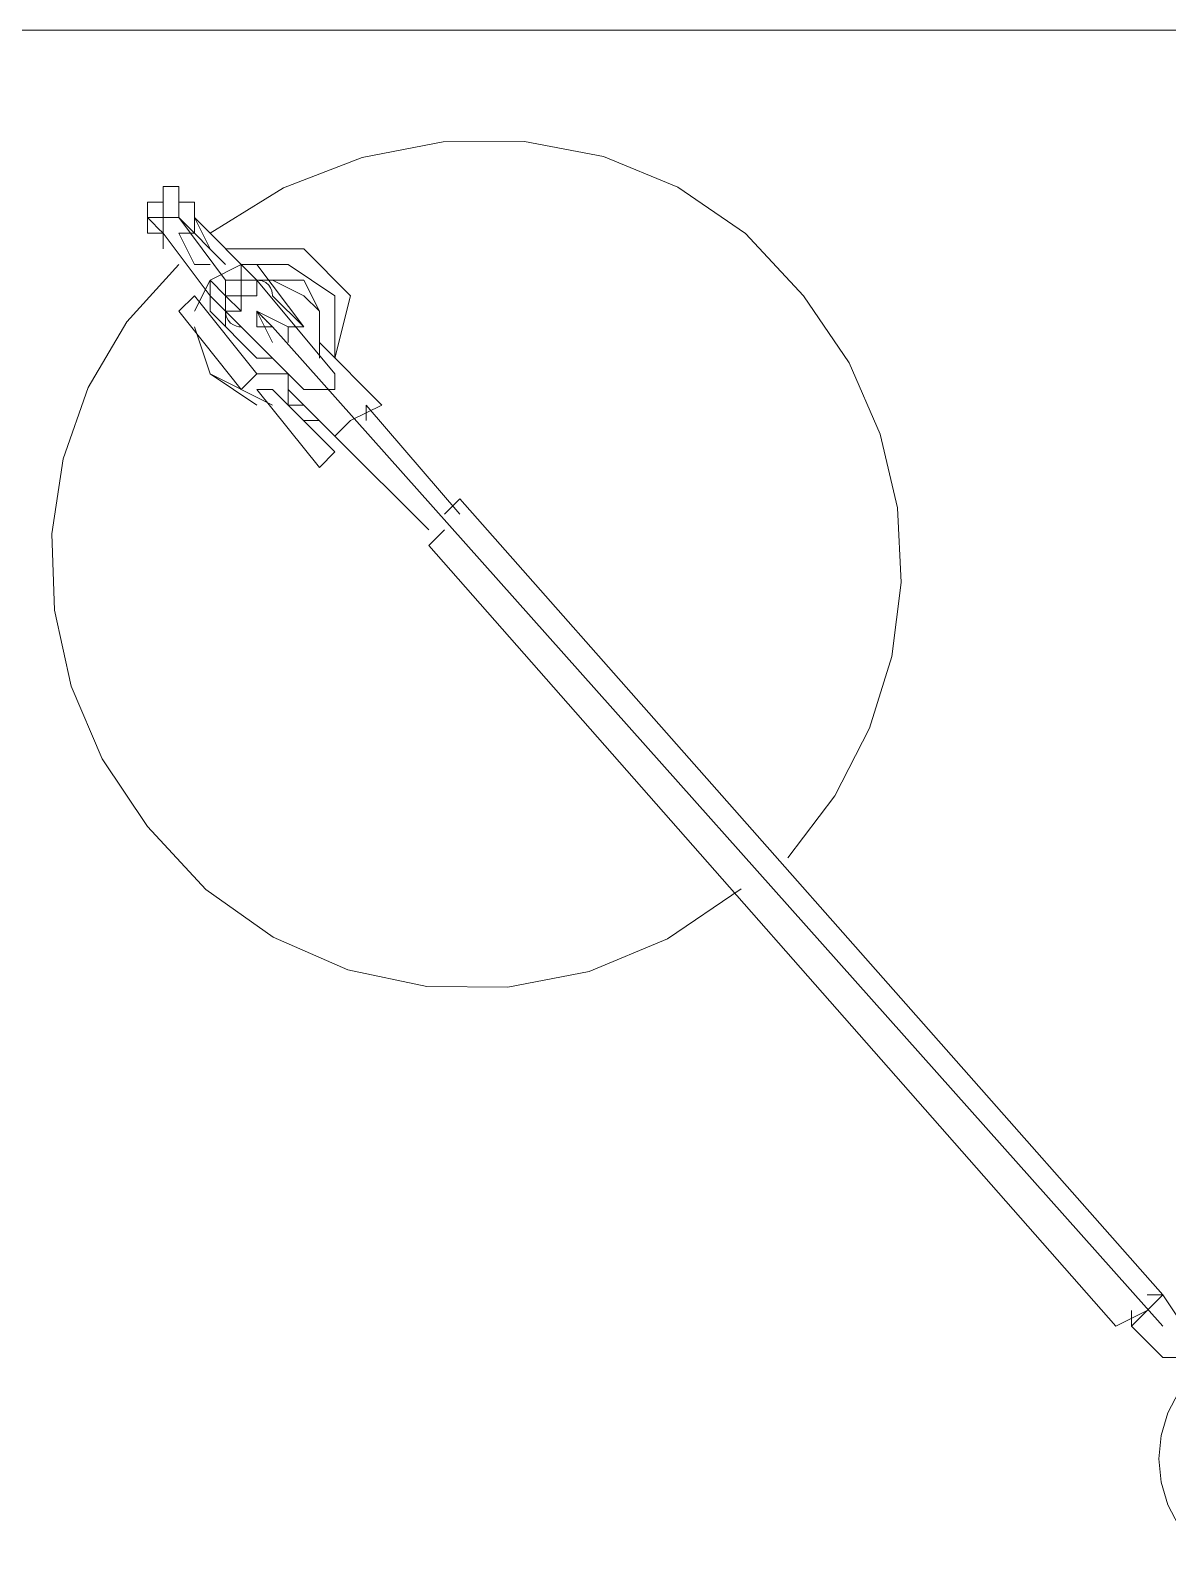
# Model space of a CAD drawing. Header units: millimetres. Extents: x 71769 to 78969, y 7991 to 11789.
# Drawn here: x 74391.94 to 74422.76, y 11279 to 11320.06 of the extents above; entities that cross this region are included whole.
import ezdxf

# ---------------------------------------------------------------- set-up
doc = ezdxf.new("R2010")
doc.units = ezdxf.units.MM
doc.header["$LTSCALE"] = 5
doc.header["$MEASUREMENT"] = 0
doc.linetypes.add('AUSGEZOGEN', pattern=[0])
doc.layers.add('204_180704_Marc Cain Einrichtung#Maßlinie 1_100', color=7, linetype='AUSGEZOGEN', lineweight=18)

msp = doc.modelspace()

# ---------------------------------------------------------------- linework, layer by layer
at = {"layer": '204_180704_Marc Cain Einrichtung#Maßlinie 1_100', "color": 251, "linetype": 'AUSGEZOGEN', "lineweight": 13, "true_color": 0x494949}
msp.add_line((74489.94, 11320.063), (74390.037, 11320.063), dxfattribs=at)
at = {"layer": '204_180704_Marc Cain Einrichtung#Maßlinie 1_100', "color": 18, "linetype": 'AUSGEZOGEN', "lineweight": 13, "true_color": 0x000000}
for p, q in [((74395.963, 11315.406), (74395.963, 11315.406)), ((74395.117, 11314.983), (74395.117, 11314.56)), ((74395.963, 11314.983), (74397.233, 11313.29)), ((74397.233, 11313.713), (74395.963, 11314.983)), ((74395.963, 11314.983), (74395.963, 11314.983)), ((74398.08, 11313.29), (74396.387, 11314.983)), ((74396.387, 11314.983), (74396.387, 11314.983)), ((74396.387, 11314.983), (74396.387, 11314.983)), ((74396.387, 11314.983), (74396.387, 11314.983)), ((74395.54, 11314.56), (74396.81, 11312.867)), ((74395.54, 11314.56), (74395.54, 11314.56)), ((74395.54, 11314.137), (74395.54, 11314.56)), ((74395.54, 11314.56), (74395.54, 11314.56)), ((74396.387, 11313.713), (74395.963, 11314.56)), ((74396.81, 11314.137), (74396.81, 11314.137)), ((74396.387, 11313.713), (74396.81, 11313.713)), ((74398.08, 11313.713), (74397.657, 11313.713)), ((74397.657, 11313.29), (74397.657, 11313.713)), ((74399.35, 11312.02), (74398.08, 11313.713)), ((74396.81, 11313.29), (74396.387, 11312.443)), ((74396.81, 11313.29), (74396.387, 11312.443)), ((74397.233, 11312.867), (74396.81, 11313.29)), ((74397.233, 11313.29), (74397.233, 11312.867)), ((74400.196, 11310.75), (74398.08, 11313.29)), ((74398.08, 11312.867), (74398.08, 11313.29)), ((74398.08, 11313.29), (74398.08, 11313.29)), ((74396.387, 11312.867), (74395.963, 11312.443)), ((74398.08, 11310.75), (74396.387, 11312.867)), ((74396.81, 11312.867), (74396.81, 11312.443)), ((74397.657, 11312.02), (74396.81, 11312.867)), ((74397.233, 11312.443), (74397.233, 11312.867)), ((74397.657, 11312.443), (74397.233, 11312.867)), ((74398.503, 11312.867), (74399.35, 11312.02)), ((74397.657, 11310.327), (74395.963, 11312.443)), ((74398.08, 11311.173), (74396.81, 11312.443)), ((74397.233, 11312.443), (74399.35, 11310.327)), ((74397.233, 11312.443), (74397.233, 11312.02)), ((74397.233, 11312.443), (74397.233, 11312.02)), ((74398.08, 11312.443), (74398.08, 11312.443)), ((74398.926, 11312.02), (74398.08, 11312.443)), ((74398.503, 11311.597), (74398.08, 11312.443)), ((74397.233, 11312.02), (74397.233, 11312.02)), ((74397.657, 11312.02), (74397.657, 11312.02)), ((74398.503, 11311.173), (74397.657, 11312.02)), ((74398.503, 11312.02), (74398.503, 11312.02)), ((74398.503, 11312.02), (74398.503, 11312.02)), ((74398.926, 11311.597), (74398.926, 11312.02)), ((74398.926, 11312.02), (74399.35, 11312.02)), ((74399.35, 11312.02), (74399.35, 11312.02)), ((74399.35, 11312.02), (74399.35, 11312.02)), ((74397.657, 11311.597), (74397.657, 11311.597)), ((74398.503, 11311.597), (74398.503, 11311.597)), ((74399.773, 11311.597), (74399.773, 11311.173)), ((74401.466, 11309.903), (74399.773, 11311.597)), ((74398.08, 11311.173), (74398.503, 11311.173)), ((74398.503, 11311.173), (74398.503, 11311.173)), ((74398.503, 11311.173), (74398.503, 11311.173)), ((74397.657, 11310.327), (74398.08, 11310.75)), ((74398.08, 11310.75), (74398.926, 11310.75)), ((74398.08, 11310.75), (74398.926, 11310.75)), ((74398.926, 11310.75), (74398.926, 11310.327)), ((74398.503, 11310.327), (74398.08, 11310.327)), ((74399.773, 11308.21), (74398.08, 11310.327)), ((74400.196, 11308.633), (74398.503, 11310.327)), ((74400.196, 11309.057), (74398.926, 11310.327)), ((74398.926, 11309.903), (74398.926, 11310.327)), ((74399.35, 11309.903), (74398.926, 11309.903)), ((74398.926, 11309.903), (74399.35, 11309.903)), ((74403.583, 11306.94), (74401.043, 11309.903)), ((74401.043, 11309.903), (74401.043, 11309.48)), ((74399.35, 11309.48), (74399.773, 11309.48)), ((74400.62, 11309.48), (74400.196, 11309.057)), ((74400.196, 11309.057), (74402.736, 11306.517)), ((74399.773, 11308.21), (74400.196, 11308.633)), ((74403.583, 11307.363), (74403.16, 11306.94)), ((74422.632, 11285.774), (74403.583, 11307.363)), ((74403.16, 11306.517), (74402.736, 11306.094)), ((74402.736, 11306.094), (74421.362, 11284.928)), ((74422.632, 11285.774), (74422.209, 11285.351)), ((74422.632, 11285.774), (74422.209, 11285.774)), ((74423.479, 11284.504), (74422.632, 11285.774)), ((74422.209, 11285.351), (74421.786, 11284.928)), ((74421.786, 11285.351), (74421.786, 11284.928)), ((74422.632, 11284.081), (74421.786, 11284.928)), ((74422.632, 11284.928), (74422.632, 11284.928)), ((74422.632, 11284.081), (74423.056, 11284.081))]:
    msp.add_line(p, q, dxfattribs=at)
for points in [[(74396.81, 11314.56), (74398.803, 11315.789), (74400.931, 11316.617), (74403.127, 11317.038), (74405.329, 11317.047), (74407.471, 11316.639), (74409.49, 11315.81), (74411.319, 11314.554), (74412.896, 11312.867), (74414.128, 11311.048), (74414.973, 11309.116), (74415.441, 11307.115), (74415.542, 11305.088), (74415.285, 11303.082), (74414.682, 11301.139), (74413.741, 11299.306), (74412.473, 11297.627)], [(74395.963, 11315.406), (74395.963, 11315.83), (74395.752, 11315.83), (74395.54, 11315.83), (74395.54, 11315.724), (74395.54, 11315.618), (74395.54, 11315.406), (74395.117, 11315.406)], [(74395.963, 11315.406), (74395.963, 11315.83), (74395.752, 11315.83), (74395.54, 11315.83), (74395.54, 11315.724), (74395.54, 11315.618), (74395.54, 11315.406), (74395.117, 11315.406), (74395.117, 11315.301), (74395.117, 11315.195), (74395.117, 11315.089), (74395.117, 11315.063), (74395.117, 11315.036), (74395.117, 11315.01), (74395.117, 11314.983)], [(74395.117, 11315.406), (74395.117, 11315.301), (74395.117, 11315.195), (74395.117, 11315.089), (74395.117, 11315.063), (74395.117, 11315.036), (74395.117, 11315.01), (74395.117, 11314.983)], [(74395.54, 11315.406), (74395.117, 11315.406), (74395.117, 11315.265), (74395.117, 11315.124), (74395.117, 11314.983), (74395.328, 11314.983), (74395.54, 11314.983), (74395.54, 11315.124), (74395.54, 11315.265), (74395.54, 11315.406), (74395.513, 11315.406), (74395.487, 11315.406), (74395.434, 11315.406), (74395.381, 11315.406), (74395.328, 11315.406), (74395.275, 11315.406), (74395.222, 11315.406), (74395.17, 11315.406), (74395.117, 11315.406), (74395.117, 11315.301), (74395.117, 11315.195), (74395.117, 11314.983), (74395.328, 11314.983), (74395.54, 11314.983), (74395.54, 11315.124), (74395.54, 11315.265), (74395.54, 11315.281), (74395.54, 11315.297), (74395.54, 11315.312), (74395.54, 11315.328), (74395.54, 11315.344), (74395.54, 11315.359), (74395.54, 11315.375), (74395.54, 11315.391), (74395.54, 11315.406)], [(74396.387, 11314.983), (74396.387, 11315.036), (74396.387, 11315.089), (74396.387, 11315.142), (74396.387, 11315.195), (74396.387, 11315.248), (74396.387, 11315.301), (74396.387, 11315.354), (74396.387, 11315.406), (74396.281, 11315.406), (74396.175, 11315.406), (74395.963, 11315.406)], [(74396.387, 11314.983), (74396.387, 11315.036), (74396.387, 11315.089), (74396.387, 11315.142), (74396.387, 11315.195), (74396.387, 11315.248), (74396.387, 11315.301), (74396.387, 11315.354), (74396.387, 11315.406), (74396.281, 11315.406), (74396.175, 11315.406), (74395.963, 11315.406)], [(74395.963, 11315.406), (74395.963, 11315.301), (74395.963, 11315.195), (74395.963, 11315.089), (74395.963, 11315.054), (74395.963, 11315.018), (74395.963, 11314.983)], [(74395.963, 11315.406), (74395.963, 11315.301), (74395.963, 11315.195), (74395.963, 11315.089), (74395.963, 11315.054), (74395.963, 11315.018), (74395.963, 11314.983)], [(74396.81, 11314.137), (74396.387, 11314.983), (74396.387, 11315.406)], [(74395.963, 11314.983), (74395.54, 11314.983), (74395.54, 11314.56), (74395.399, 11314.701), (74395.258, 11314.842), (74395.187, 11314.913), (74395.117, 11314.983)], [(74395.963, 11314.983), (74395.54, 11314.983), (74395.54, 11314.56), (74395.399, 11314.701), (74395.258, 11314.842), (74395.187, 11314.913), (74395.117, 11314.983)], [(74396.387, 11314.983), (74396.387, 11314.56), (74396.175, 11314.56), (74395.963, 11314.56)], [(74396.387, 11314.983), (74396.387, 11314.56), (74396.175, 11314.56), (74396.145, 11314.56), (74396.114, 11314.56), (74396.084, 11314.56), (74396.054, 11314.56), (74396.024, 11314.56), (74395.993, 11314.56), (74395.963, 11314.56)], [(74395.117, 11314.56), (74395.54, 11314.56), (74395.54, 11314.507), (74395.54, 11314.454), (74395.54, 11314.401), (74395.54, 11314.348), (74395.54, 11314.295), (74395.54, 11314.242), (74395.54, 11314.189), (74395.54, 11314.137), (74395.54, 11314.348), (74395.54, 11314.56)], [(74395.117, 11314.56), (74395.54, 11314.56), (74395.54, 11314.507), (74395.54, 11314.454), (74395.54, 11314.401), (74395.54, 11314.348), (74395.54, 11314.295), (74395.54, 11314.242), (74395.54, 11314.189), (74395.54, 11314.137), (74395.54, 11314.348), (74395.54, 11314.56)], [(74400.196, 11311.173), (74400.62, 11312.867), (74399.35, 11314.137), (74397.233, 11314.137)], [(74411.203, 11296.781), (74409.209, 11295.43), (74407.082, 11294.545), (74404.885, 11294.117), (74402.683, 11294.135), (74400.541, 11294.59), (74398.523, 11295.471), (74396.693, 11296.769), (74395.117, 11298.474), (74393.886, 11300.309), (74393.046, 11302.284), (74392.594, 11304.337), (74392.524, 11306.411), (74392.831, 11308.445), (74393.509, 11310.38), (74394.555, 11312.156), (74395.963, 11313.713)], [(74397.657, 11313.713), (74396.81, 11313.29), (74396.81, 11312.867)], [(74400.196, 11311.173), (74400.196, 11312.867), (74398.926, 11313.713), (74397.657, 11313.713)], [(74397.657, 11313.29), (74397.515, 11313.29), (74397.374, 11313.29), (74397.233, 11313.29), (74397.233, 11313.219), (74397.233, 11313.149), (74397.233, 11313.008), (74397.233, 11312.937), (74397.233, 11312.867)], [(74397.657, 11313.29), (74397.515, 11313.29), (74397.374, 11313.29), (74397.233, 11313.29), (74397.233, 11313.219), (74397.233, 11313.149), (74397.233, 11313.008), (74397.233, 11312.937), (74397.233, 11312.867)], [(74397.233, 11313.29), (74397.233, 11313.205), (74397.233, 11313.121), (74397.233, 11313.036), (74397.233, 11312.951), (74397.233, 11312.867)], [(74397.233, 11313.29), (74397.233, 11313.205), (74397.233, 11313.121), (74397.233, 11313.036), (74397.233, 11312.951), (74397.233, 11312.867)], [(74398.08, 11313.29), (74398.08, 11312.867), (74397.939, 11312.867), (74397.798, 11312.867), (74397.657, 11312.867), (74397.657, 11312.443), (74397.515, 11312.443), (74397.374, 11312.443), (74397.233, 11312.443)], [(74398.08, 11313.29), (74398.08, 11312.867), (74397.939, 11312.867), (74397.798, 11312.867), (74397.657, 11312.867), (74397.657, 11312.443), (74397.515, 11312.443), (74397.374, 11312.443), (74397.233, 11312.443)], [(74397.233, 11312.867), (74397.657, 11312.867), (74397.657, 11312.937), (74397.657, 11313.008), (74397.657, 11313.078), (74397.657, 11313.149), (74397.657, 11313.219), (74397.657, 11313.255), (74397.657, 11313.29)], [(74397.233, 11312.867), (74397.657, 11312.867), (74397.657, 11312.937), (74397.657, 11313.008), (74397.657, 11313.078), (74397.657, 11313.149), (74397.657, 11313.219), (74397.657, 11313.243), (74397.657, 11313.266), (74397.657, 11313.29)], [(74397.657, 11313.29), (74397.445, 11313.29), (74397.415, 11313.29), (74397.384, 11313.29), (74397.354, 11313.29), (74397.324, 11313.29), (74397.294, 11313.29), (74397.263, 11313.29), (74397.233, 11313.29)], [(74397.657, 11313.29), (74397.445, 11313.29), (74397.415, 11313.29), (74397.384, 11313.29), (74397.354, 11313.29), (74397.324, 11313.29), (74397.294, 11313.29), (74397.263, 11313.29), (74397.233, 11313.29)], [(74398.08, 11313.29), (74397.939, 11313.29), (74397.798, 11313.29), (74397.751, 11313.29), (74397.704, 11313.29), (74397.657, 11313.29)], [(74398.08, 11313.29), (74397.939, 11313.29), (74397.798, 11313.29), (74397.751, 11313.29), (74397.704, 11313.29), (74397.657, 11313.29)], [(74397.657, 11313.29), (74397.695, 11313.29), (74397.733, 11313.29), (74397.772, 11313.29), (74397.81, 11313.29), (74397.849, 11313.29), (74397.887, 11313.29), (74397.926, 11313.29), (74397.964, 11313.29), (74398.003, 11313.29), (74398.041, 11313.29), (74398.08, 11313.29)], [(74399.773, 11311.173), (74399.773, 11312.443), (74399.35, 11313.29), (74398.08, 11313.29)], [(74398.08, 11313.29), (74398.22, 11313.272), (74398.325, 11313.224), (74398.4, 11313.156), (74398.45, 11313.078), (74398.481, 11313.001), (74398.497, 11312.933), (74398.502, 11312.885), (74398.503, 11312.867)], [(74399.773, 11311.597), (74399.773, 11312.443), (74399.35, 11312.867), (74398.503, 11313.29)], [(74397.233, 11312.443), (74397.233, 11312.584), (74397.233, 11312.725), (74397.233, 11312.773), (74397.233, 11312.82), (74397.233, 11312.867)], [(74397.233, 11312.443), (74397.233, 11312.584), (74397.233, 11312.725), (74397.233, 11312.773), (74397.233, 11312.82), (74397.233, 11312.867)], [(74397.657, 11312.02), (74397.638, 11312.021), (74397.59, 11312.027), (74397.523, 11312.042), (74397.445, 11312.073), (74397.367, 11312.123), (74397.299, 11312.199), (74397.251, 11312.304), (74397.233, 11312.443)], [(74398.08, 11312.443), (74398.103, 11312.42), (74398.127, 11312.396), (74398.15, 11312.373), (74398.174, 11312.349), (74398.197, 11312.326), (74398.221, 11312.302), (74398.244, 11312.279), (74398.268, 11312.255), (74398.291, 11312.232), (74398.315, 11312.208), (74398.339, 11312.185), (74398.362, 11312.161), (74398.386, 11312.138), (74398.409, 11312.114), (74398.433, 11312.091), (74398.456, 11312.067), (74398.48, 11312.043), (74398.491, 11312.032), (74398.503, 11312.02)], [(74398.08, 11312.443), (74398.291, 11312.232), (74398.503, 11312.02), (74398.291, 11312.02), (74398.08, 11312.02), (74398.08, 11312.232), (74398.08, 11312.443)], [(74398.503, 11312.02), (74398.08, 11312.02), (74398.08, 11312.232), (74398.08, 11312.443)], [(74396.387, 11312.02), (74396.81, 11310.75), (74398.08, 11309.903)], [(74396.387, 11312.02), (74396.81, 11310.75), (74398.503, 11309.903)], [(74422.632, 11284.928), (74398.503, 11312.02), (74422.632, 11284.928)], [(74399.35, 11310.327), (74399.773, 11310.327), (74399.914, 11310.327), (74400.055, 11310.327), (74400.196, 11310.327), (74400.196, 11310.538), (74400.196, 11310.75)], [(74399.773, 11310.327), (74400.196, 11310.327), (74400.196, 11310.538), (74400.196, 11310.75)], [(74399.35, 11310.327), (74399.491, 11310.327), (74399.632, 11310.327), (74399.773, 11310.327)], [(74400.196, 11309.057), (74400.62, 11309.48), (74401.466, 11309.903)], [(74422.632, 11285.774), (74422.209, 11285.351), (74421.362, 11284.928)], [(74423.479, 11279.001), (74423.062, 11279.514), (74422.765, 11280.086), (74422.586, 11280.698), (74422.526, 11281.329), (74422.586, 11281.961), (74422.765, 11282.573), (74423.062, 11283.145), (74423.479, 11283.658), (74424.113, 11284.074), (74424.742, 11284.372), (74425.361, 11284.551), (74425.966, 11284.61), (74426.55, 11284.551), (74427.11, 11284.372), (74427.64, 11284.074), (74428.135, 11283.658)]]:
    msp.add_lwpolyline(points, dxfattribs=at)

doc.saveas('drawing.dxf')
